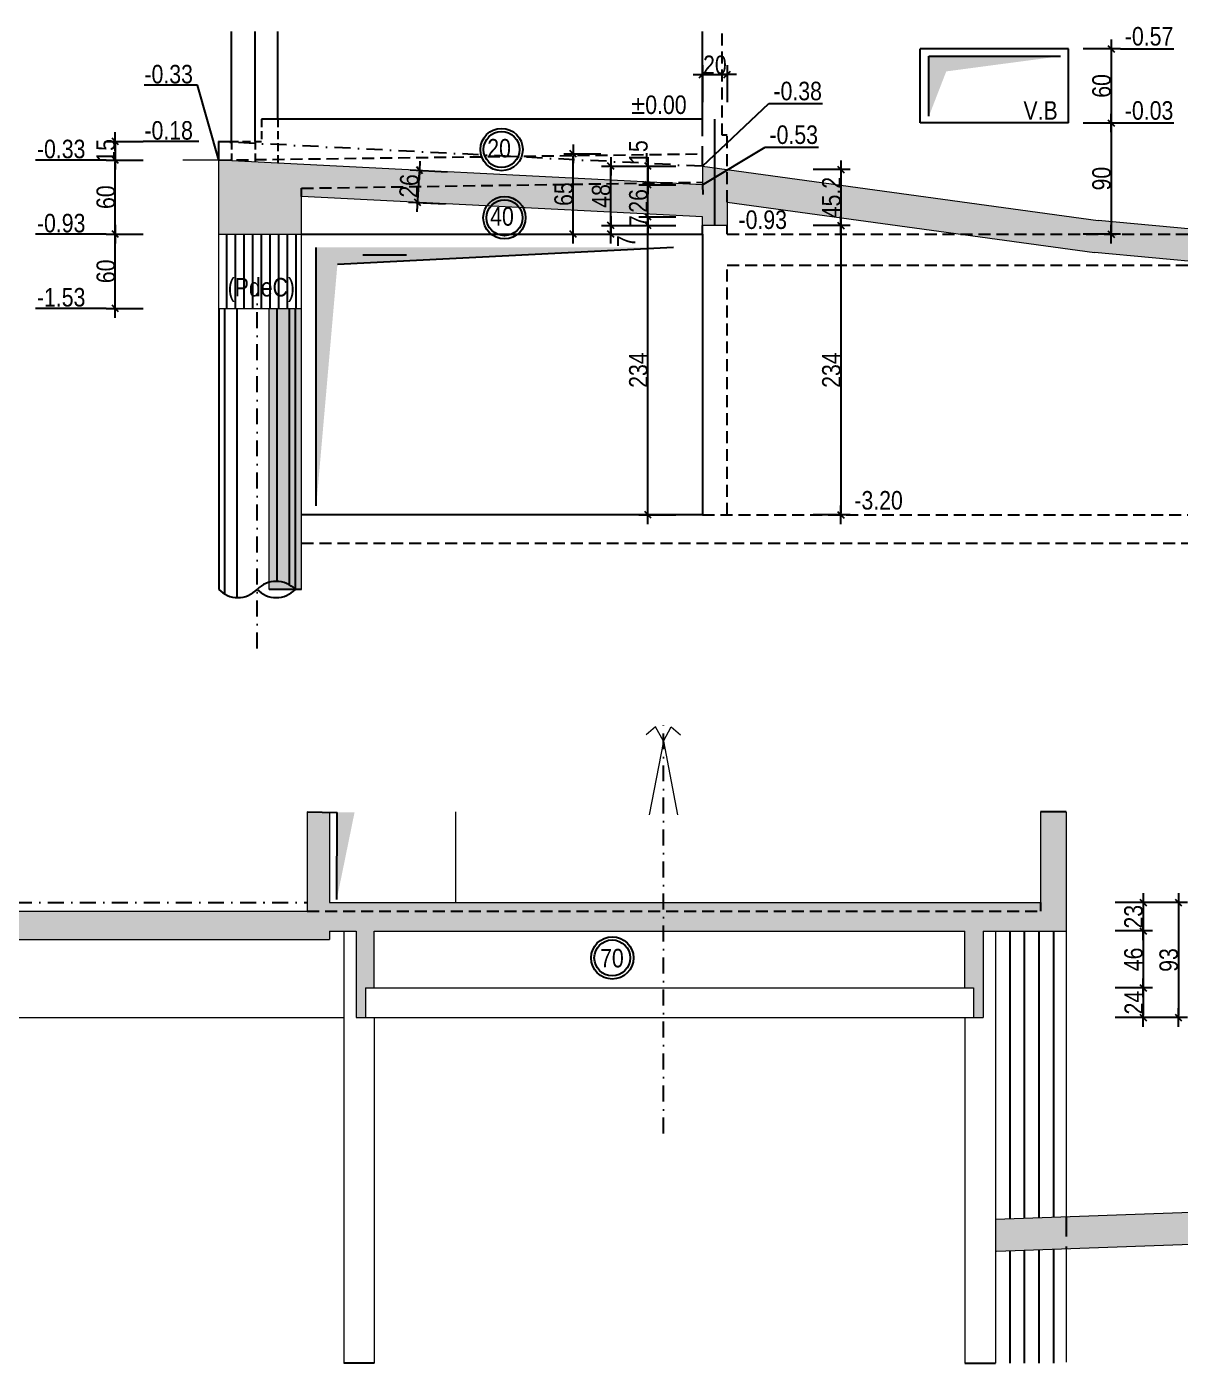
# Model space of a CAD drawing. Header units: centimetres. Extents: x 0 to 23018, y -29024 to -24812.
# Drawn here: x 19826 to 20758, y -26957 to -25875 of the extents above; entities that cross this region are included whole.
import ezdxf
from ezdxf.enums import TextEntityAlignment as Align

# ---------------------------------------------------------------- set-up
doc = ezdxf.new("R2010")
doc.units = ezdxf.units.CM
doc.header["$LTSCALE"] = 25.4
doc.header["$PDMODE"] = 1
doc.header["$PDSIZE"] = -2
doc.linetypes.add('CACHEX2', pattern=[19.05, 12.7, -6.35])
doc.linetypes.add('TIRETPTX2', pattern=[50.8, 25.4, -12.7, 0, -12.7])
for name, color, linetype in [('01_cote_gen', 4, 'Continuous'), ('01_linteaux', 2, 'Continuous'), ('01_murs_sup', 2, 'CACHEX2'), ('01_poch_BN', 9, 'Continuous'), ('01_poch_murs', 253, 'Continuous'), ('01_texte', 230, 'Continuous'), ('AA_COTES', 2, 'Continuous')]:
    doc.layers.add(name, color=color, linetype=linetype)
doc.layers.add('01_murs_coup', color=5, linetype='Continuous', lineweight=60)
doc.layers.add('01_PIEUX', color=5, linetype='Continuous', lineweight=60)
doc.styles.add('ARIAL NA', font='ARIALN.TTF')
doc.styles.add('STYLE2', font='ARIALN.TTF')
doc.dimstyles.new('JB50', dxfattribs={"dimscale": 0.1, "dimtxt": 150, "dimasz": 15, "dimexe": 0.1, "dimexo": 0.1, "dimgap": 0.09, "dimtad": 1, "dimdec": 1, "dimdsep": 46, "dimtxsty": 'STYLE2', "dimblk1": 'BOND_G', "dimblk2": 'BOND_D', "dimsah": 1, "dimcen": 1.5, "dimdle": 0.01, "dimse1": 1, "dimse2": 1, "dimclrd": 4, "dimclre": 2, "dimclrt": 6, "dimazin": 2, "dimtfac": 2.333333, "dimtdec": 1, "dimtix": 1, "dimtmove": 2, "dimatfit": 3, "dimldrblk": 'BOND_G', "dimfxl": 1, "dimtolj": 1, "dimtzin": 0, "dimarcsym": 0})

# ---------------------------------------------------------------- blocks, each defined once
blk = doc.blocks.new('BOND_G')
at = {"layer": 'AA_COTES', "color": 0}
for p, q in [((0, -5), (0, 15)), ((5, 0), (-5, 0)), ((1.77, 1.77), (-1.77, -1.77))]:
    blk.add_line(p, q, dxfattribs=at)
blk = doc.blocks.new('BOND_D')
at = {"layer": 'AA_COTES', "color": 0}
for p, q in [((5, 0), (-5, 0)), ((-1.77, -1.77), (1.77, 1.77)), ((0, 5), (0, -15))]:
    blk.add_line(p, q, dxfattribs=at)
blk = doc.blocks.new('*D54')
at = {"layer": '01_cote_gen', "color": 4, "lineweight": -2, "transparency": 16777216}
blk.add_line((19897.2, -26101.7), (19897.2, -26044.7), dxfattribs=at)
at = {"layer": 'Defpoints', "color": 0, "transparency": 16777216}
for p in [(19897.2, -26043.2), (19957.8, -26043.2), (19957.8, -26103.2)]:
    blk.add_point(p, dxfattribs=at)
at = {"layer": '01_cote_gen', "color": 4, "lineweight": -2, "transparency": 16777216, "xscale": 1.5, "yscale": 1.5, "zscale": 1.5}
for name, p, rotation in [('BOND_D', (19897.2, -26043.2), 90), ('BOND_G', (19897.2, -26103.2), 270)]:
    blk.add_blockref(name, p, dxfattribs=dict(at, rotation=rotation))
at = {"layer": '01_cote_gen', "color": 6, "transparency": 16777216, "insert": (19889.6, -26073.2), "char_height": 15, "attachment_point": 5, "rotation": 90, "style": 'STYLE2'}
blk.add_mtext('\\A1;60', dxfattribs=at)
blk = doc.blocks.new('*D55')
at = {"layer": '01_cote_gen', "color": 4, "lineweight": -2, "transparency": 16777216}
blk.add_line((19897.2, -26041.7), (19897.2, -25984.7), dxfattribs=at)
at = {"layer": 'Defpoints', "color": 0, "transparency": 16777216}
for p in [(19897.2, -25983.2), (19957.8, -25983.2), (19957.8, -26043.2)]:
    blk.add_point(p, dxfattribs=at)
at = {"layer": '01_cote_gen', "color": 4, "lineweight": -2, "transparency": 16777216, "xscale": 1.5, "yscale": 1.5, "zscale": 1.5}
for name, p, rotation in [('BOND_D', (19897.2, -25983.2), 90), ('BOND_G', (19897.2, -26043.2), 270)]:
    blk.add_blockref(name, p, dxfattribs=dict(at, rotation=rotation))
at = {"layer": '01_cote_gen', "color": 6, "transparency": 16777216, "insert": (19889.6, -26013.2), "char_height": 15, "attachment_point": 5, "rotation": 90, "style": 'STYLE2'}
blk.add_mtext('\\A1;60', dxfattribs=at)
blk = doc.blocks.new('*D56')
at = {"layer": '01_cote_gen', "color": 4, "lineweight": -2, "transparency": 16777216}
for p, q in [((19897.2, -25966.7), (19897.2, -25965.2)), ((19897.2, -25968.2), (19897.2, -25983.2)), ((19897.2, -25984.7), (19897.2, -25986.2))]:
    blk.add_line(p, q, dxfattribs=at)
at = {"layer": 'Defpoints', "color": 0, "transparency": 16777216}
for p in [(19957.8, -25968.2), (19897.2, -25983.2), (19957, -25983.2)]:
    blk.add_point(p, dxfattribs=at)
at = {"layer": '01_cote_gen', "color": 4, "lineweight": -2, "transparency": 16777216, "xscale": 1.5, "yscale": 1.5, "zscale": 1.5}
for name, p, rotation in [('BOND_G', (19897.2, -25968.2), 270), ('BOND_D', (19897.2, -25983.2), 90)]:
    blk.add_blockref(name, p, dxfattribs=dict(at, rotation=rotation))
at = {"layer": '01_cote_gen', "color": 6, "transparency": 16777216, "insert": (19889.6, -25975.7), "char_height": 15, "attachment_point": 5, "rotation": 90, "style": 'STYLE2'}
blk.add_mtext('\\A1;15', dxfattribs=at)
blk = doc.blocks.new('*D57')
at = {"layer": '01_cote_gen', "color": 4, "lineweight": -2, "transparency": 16777216}
blk.add_line((20484, -25992.4), (20484, -26034.6), dxfattribs=at)
at = {"layer": 'Defpoints', "color": 0, "transparency": 16777216}
for p in [(20392.1, -25990.9), (20392.1, -26036.1), (20484, -26036.1)]:
    blk.add_point(p, dxfattribs=at)
at = {"layer": '01_cote_gen', "color": 4, "lineweight": -2, "transparency": 16777216, "xscale": 1.5, "yscale": 1.5, "zscale": 1.5}
for name, p, rotation in [('BOND_G', (20484, -25990.9), 90), ('BOND_D', (20484, -26036.1), 270)]:
    blk.add_blockref(name, p, dxfattribs=dict(at, rotation=rotation))
at = {"layer": '01_cote_gen', "color": 6, "transparency": 16777216, "insert": (20476.4, -26013.5), "char_height": 15, "attachment_point": 5, "rotation": 90, "style": 'STYLE2'}
blk.add_mtext('\\A1;45.2', dxfattribs=at)
blk = doc.blocks.new('*D58')
at = {"layer": '01_cote_gen', "color": 4, "lineweight": -2, "transparency": 16777216}
blk.add_line((20484, -26037.6), (20484, -26268.7), dxfattribs=at)
at = {"layer": 'Defpoints', "color": 0, "transparency": 16777216}
for p in [(20472.2, -26036.1), (20456.1, -26270.2), (20484, -26270.2)]:
    blk.add_point(p, dxfattribs=at)
at = {"layer": '01_cote_gen', "color": 4, "lineweight": -2, "transparency": 16777216, "xscale": 1.5, "yscale": 1.5, "zscale": 1.5}
for name, p, rotation in [('BOND_G', (20484, -26036.1), 90), ('BOND_D', (20484, -26270.2), 270)]:
    blk.add_blockref(name, p, dxfattribs=dict(at, rotation=rotation))
at = {"layer": '01_cote_gen', "color": 6, "transparency": 16777216, "insert": (20476.4, -26153.1), "char_height": 15, "attachment_point": 5, "rotation": 90, "style": 'STYLE2'}
blk.add_mtext('\\A1;234', dxfattribs=at)
blk = doc.blocks.new('*D59')
at = {"layer": '01_cote_gen', "color": 4, "lineweight": -2, "transparency": 16777216}
blk.add_line((20328, -26268.7), (20328, -26037.6), dxfattribs=at)
at = {"layer": 'Defpoints', "color": 0, "transparency": 16777216}
for p in [(20328, -26036.1), (20382.1, -26036.1), (20372.1, -26270.2)]:
    blk.add_point(p, dxfattribs=at)
at = {"layer": '01_cote_gen', "color": 4, "lineweight": -2, "transparency": 16777216, "xscale": 1.5, "yscale": 1.5, "zscale": 1.5}
for name, p, rotation in [('BOND_D', (20328, -26036.1), 90), ('BOND_G', (20328, -26270.2), 270)]:
    blk.add_blockref(name, p, dxfattribs=dict(at, rotation=rotation))
at = {"layer": '01_cote_gen', "color": 6, "transparency": 16777216, "insert": (20320.3, -26153.1), "char_height": 15, "attachment_point": 5, "rotation": 90, "style": 'STYLE2'}
blk.add_mtext('\\A1;234', dxfattribs=at)
blk = doc.blocks.new('*D60')
at = {"layer": '01_cote_gen', "color": 4, "lineweight": -2, "transparency": 16777216}
blk.add_line((20328, -26027.7), (20328, -26004.8), dxfattribs=at)
at = {"layer": 'Defpoints', "color": 0, "transparency": 16777216}
for p in [(20328, -26003.3), (20373.4, -26003.3), (20372.1, -26029.2)]:
    blk.add_point(p, dxfattribs=at)
at = {"layer": '01_cote_gen', "color": 4, "lineweight": -2, "transparency": 16777216, "xscale": 1.5, "yscale": 1.5, "zscale": 1.5}
for name, p, rotation in [('BOND_D', (20328, -26003.3), 90), ('BOND_G', (20328, -26029.2), 270)]:
    blk.add_blockref(name, p, dxfattribs=dict(at, rotation=rotation))
at = {"layer": '01_cote_gen', "color": 6, "transparency": 16777216, "insert": (20320.3, -26016.2), "char_height": 15, "attachment_point": 5, "rotation": 90, "style": 'STYLE2'}
blk.add_mtext('\\A1;26', dxfattribs=at)
blk = doc.blocks.new('*D61')
at = {"layer": '01_cote_gen', "color": 4, "lineweight": -2, "transparency": 16777216}
blk.add_line((20328, -26001.7), (20328, -25989.7), dxfattribs=at)
at = {"layer": 'Defpoints', "color": 0, "transparency": 16777216}
for p in [(20328, -25988.2), (20372.9, -25988.2), (20372.1, -26003.2)]:
    blk.add_point(p, dxfattribs=at)
at = {"layer": '01_cote_gen', "color": 4, "lineweight": -2, "transparency": 16777216, "xscale": 1.5, "yscale": 1.5, "zscale": 1.5}
for name, p, rotation in [('BOND_D', (20328, -25988.2), 90), ('BOND_G', (20328, -26003.2), 270)]:
    blk.add_blockref(name, p, dxfattribs=dict(at, rotation=rotation))
at = {"layer": '01_cote_gen', "color": 6, "transparency": 16777216, "insert": (20320.3, -25976.7), "char_height": 15, "attachment_point": 5, "rotation": 90, "style": 'STYLE2'}
blk.add_mtext('\\A1;15', dxfattribs=at)
blk = doc.blocks.new('*D62')
at = {"layer": '01_cote_gen', "color": 4, "lineweight": -2, "transparency": 16777216}
for p, q in [((20328, -26027.7), (20328, -26026.2)), ((20328, -26029.2), (20328, -26036.1)), ((20328, -26037.6), (20328, -26039.1))]:
    blk.add_line(p, q, dxfattribs=at)
at = {"layer": 'Defpoints', "color": 0, "transparency": 16777216}
for p in [(20373.7, -26029.2), (20328, -26036.1), (20373.7, -26036.1)]:
    blk.add_point(p, dxfattribs=at)
at = {"layer": '01_cote_gen', "color": 4, "lineweight": -2, "transparency": 16777216, "xscale": 1.5, "yscale": 1.5, "zscale": 1.5}
for name, p, rotation in [('BOND_G', (20328, -26029.2), 270), ('BOND_D', (20328, -26036.1), 90)]:
    blk.add_blockref(name, p, dxfattribs=dict(at, rotation=rotation))
at = {"layer": '01_cote_gen', "color": 6, "transparency": 16777216, "insert": (20320.5, -26032.7), "char_height": 15, "attachment_point": 5, "rotation": 90, "style": 'STYLE2'}
blk.add_mtext('\\A1;7', dxfattribs=at)
blk = doc.blocks.new('*D63')
at = {"layer": '01_cote_gen', "color": 4, "lineweight": -2, "transparency": 16777216}
blk.add_line((20373.6, -25913.9), (20390.6, -25913.9), dxfattribs=at)
at = {"layer": 'Defpoints', "color": 0, "transparency": 16777216}
for p in [(20392.1, -25913.9), (20372.1, -25931.9), (20392.1, -25990.9)]:
    blk.add_point(p, dxfattribs=at)
at = {"layer": '01_cote_gen', "color": 4, "lineweight": -2, "transparency": 16777216, "xscale": 1.5, "yscale": 1.5, "zscale": 1.5, "rotation": 180}
blk.add_blockref('BOND_G', (20372.1, -25913.9), dxfattribs=at)
at = {"layer": '01_cote_gen', "color": 4, "lineweight": -2, "transparency": 16777216, "xscale": 1.5, "yscale": 1.5, "zscale": 1.5}
blk.add_blockref('BOND_D', (20392.1, -25913.9), dxfattribs=at)
at = {"layer": '01_cote_gen', "color": 6, "transparency": 16777216, "insert": (20382.1, -25906.2), "char_height": 15, "attachment_point": 5, "style": 'STYLE2'}
blk.add_mtext('\\A1;20', dxfattribs=at)
blk = doc.blocks.new('*D95')
at = {"layer": '01_cote_gen', "color": 4, "lineweight": -2, "transparency": 16777216}
blk.add_line((20756.9, -26585.3), (20756.9, -26675.3), dxfattribs=at)
at = {"layer": 'Defpoints', "color": 0, "transparency": 16777216}
for p in [(20558.4, -26583.8), (20555.1, -26676.8), (20756.9, -26676.8)]:
    blk.add_point(p, dxfattribs=at)
at = {"layer": '01_cote_gen', "color": 4, "lineweight": -2, "transparency": 16777216, "xscale": 1.5, "yscale": 1.5, "zscale": 1.5}
for name, p, rotation in [('BOND_G', (20756.9, -26583.8), 90), ('BOND_D', (20756.9, -26676.8), 270)]:
    blk.add_blockref(name, p, dxfattribs=dict(at, rotation=rotation))
at = {"layer": '01_cote_gen', "color": 6, "transparency": 16777216, "insert": (20749.2, -26630.3), "char_height": 15, "attachment_point": 5, "rotation": 90, "style": 'STYLE2'}
blk.add_mtext('\\A1;93', dxfattribs=at)
blk = doc.blocks.new('*D96')
at = {"layer": '01_cote_gen', "color": 4, "lineweight": -2, "transparency": 16777216}
blk.add_line((20728.4, -26585.3), (20728.4, -26605.3), dxfattribs=at)
at = {"layer": 'Defpoints', "color": 0, "transparency": 16777216}
for p in [(20554, -26583.8), (20554, -26606.8), (20728.4, -26606.8)]:
    blk.add_point(p, dxfattribs=at)
at = {"layer": '01_cote_gen', "color": 4, "lineweight": -2, "transparency": 16777216, "xscale": 1.5, "yscale": 1.5, "zscale": 1.5}
for name, p, rotation in [('BOND_G', (20728.4, -26583.8), 90), ('BOND_D', (20728.4, -26606.8), 270)]:
    blk.add_blockref(name, p, dxfattribs=dict(at, rotation=rotation))
at = {"layer": '01_cote_gen', "color": 6, "transparency": 16777216, "insert": (20720.7, -26595.3), "char_height": 15, "attachment_point": 5, "rotation": 90, "style": 'STYLE2'}
blk.add_mtext('\\A1;23', dxfattribs=at)
blk = doc.blocks.new('*D97')
at = {"layer": '01_cote_gen', "color": 4, "lineweight": -2, "transparency": 16777216}
blk.add_line((20728.4, -26608.3), (20728.4, -26651.3), dxfattribs=at)
at = {"layer": 'Defpoints', "color": 0, "transparency": 16777216}
for p in [(20562.5, -26606.8), (20562.5, -26652.8), (20728.4, -26652.8)]:
    blk.add_point(p, dxfattribs=at)
at = {"layer": '01_cote_gen', "color": 4, "lineweight": -2, "transparency": 16777216, "xscale": 1.5, "yscale": 1.5, "zscale": 1.5}
for name, p, rotation in [('BOND_G', (20728.4, -26606.8), 90), ('BOND_D', (20728.4, -26652.8), 270)]:
    blk.add_blockref(name, p, dxfattribs=dict(at, rotation=rotation))
at = {"layer": '01_cote_gen', "color": 6, "transparency": 16777216, "insert": (20720.7, -26629.8), "char_height": 15, "attachment_point": 5, "rotation": 90, "style": 'STYLE2'}
blk.add_mtext('\\A1;46', dxfattribs=at)
blk = doc.blocks.new('*D84')
at = {"layer": '01_cote_gen', "color": 4, "lineweight": -2, "transparency": 16777216}
blk.add_line((20728.4, -26654.3), (20728.4, -26675.3), dxfattribs=at)
at = {"layer": 'Defpoints', "color": 0, "transparency": 16777216}
for p in [(20557.5, -26652.8), (20561.3, -26676.8), (20728.4, -26676.8)]:
    blk.add_point(p, dxfattribs=at)
at = {"layer": '01_cote_gen', "color": 4, "lineweight": -2, "transparency": 16777216, "xscale": 1.5, "yscale": 1.5, "zscale": 1.5}
for name, p, rotation in [('BOND_G', (20728.4, -26652.8), 90), ('BOND_D', (20728.4, -26676.8), 270)]:
    blk.add_blockref(name, p, dxfattribs=dict(at, rotation=rotation))
at = {"layer": '01_cote_gen', "color": 6, "transparency": 16777216, "insert": (20720.8, -26664.8), "char_height": 15, "attachment_point": 5, "rotation": 90, "style": 'STYLE2'}
blk.add_mtext('\\A1;24', dxfattribs=at)
blk = doc.blocks.new('*D275')
at = {"layer": '01_poch_murs', "color": 4, "lineweight": -2, "transparency": 16777216}
blk.add_line((20702.5, -25894.7), (20702.5, -25951.7), dxfattribs=at)
at = {"layer": 'Defpoints', "color": 0, "transparency": 16777216}
for p in [(20668.1, -25893.2), (20668.1, -25953.2), (20702.5, -25953.2)]:
    blk.add_point(p, dxfattribs=at)
at = {"layer": '01_poch_murs', "color": 4, "lineweight": -2, "transparency": 16777216, "xscale": 1.5, "yscale": 1.5, "zscale": 1.5}
for name, p, rotation in [('BOND_G', (20702.5, -25893.2), 90), ('BOND_D', (20702.5, -25953.2), 270)]:
    blk.add_blockref(name, p, dxfattribs=dict(at, rotation=rotation))
at = {"layer": '01_poch_murs', "color": 6, "transparency": 16777216, "insert": (20694.9, -25923.2), "char_height": 15, "attachment_point": 5, "rotation": 90, "style": 'STYLE2'}
blk.add_mtext('\\A1;60', dxfattribs=at)
blk = doc.blocks.new('*D276')
at = {"layer": '01_poch_murs', "color": 4, "lineweight": -2, "transparency": 16777216}
blk.add_line((20702.5, -25954.7), (20702.5, -26041.7), dxfattribs=at)
at = {"layer": 'Defpoints', "color": 0, "transparency": 16777216}
for p in [(20680, -25953.2), (20680, -26043.2), (20702.5, -26043.2)]:
    blk.add_point(p, dxfattribs=at)
at = {"layer": '01_poch_murs', "color": 4, "lineweight": -2, "transparency": 16777216, "xscale": 1.5, "yscale": 1.5, "zscale": 1.5}
for name, p, rotation in [('BOND_G', (20702.5, -25953.2), 90), ('BOND_D', (20702.5, -26043.2), 270)]:
    blk.add_blockref(name, p, dxfattribs=dict(at, rotation=rotation))
at = {"layer": '01_poch_murs', "color": 6, "transparency": 16777216, "insert": (20694.9, -25998.2), "char_height": 15, "attachment_point": 5, "rotation": 90, "style": 'STYLE2'}
blk.add_mtext('\\A1;90', dxfattribs=at)
blk = doc.blocks.new('*D307')
at = {"layer": '01_cote_gen', "color": 4, "lineweight": -2, "transparency": 16777216}
blk.add_line((20267.5, -26041.7), (20267.5, -25979.7), dxfattribs=at)
at = {"layer": 'Defpoints', "color": 0, "transparency": 16777216}
for p in [(20267.5, -25978.2), (20344, -25978.2), (20344, -26043.2)]:
    blk.add_point(p, dxfattribs=at)
at = {"layer": '01_cote_gen', "color": 4, "lineweight": -2, "transparency": 16777216, "xscale": 1.5, "yscale": 1.5, "zscale": 1.5}
for name, p, rotation in [('BOND_D', (20267.5, -25978.2), 90), ('BOND_G', (20267.5, -26043.2), 270)]:
    blk.add_blockref(name, p, dxfattribs=dict(at, rotation=rotation))
at = {"layer": '01_cote_gen', "color": 6, "transparency": 16777216, "insert": (20259.9, -26010.7), "char_height": 15, "attachment_point": 5, "rotation": 90, "style": 'STYLE2'}
blk.add_mtext('\\A1;65', dxfattribs=at)
blk = doc.blocks.new('*D308')
at = {"layer": '01_cote_gen', "color": 4, "lineweight": -2, "transparency": 16777216}
blk.add_line((20297.9, -26034.6), (20297.9, -25989.7), dxfattribs=at)
at = {"layer": 'Defpoints', "color": 0, "transparency": 16777216}
for p in [(20297.9, -25988.2), (20335.5, -25988.2), (20335.5, -26036.1)]:
    blk.add_point(p, dxfattribs=at)
at = {"layer": '01_cote_gen', "color": 4, "lineweight": -2, "transparency": 16777216, "xscale": 1.5, "yscale": 1.5, "zscale": 1.5}
for name, p, rotation in [('BOND_D', (20297.9, -25988.2), 90), ('BOND_G', (20297.9, -26036.1), 270)]:
    blk.add_blockref(name, p, dxfattribs=dict(at, rotation=rotation))
at = {"layer": '01_cote_gen', "color": 6, "transparency": 16777216, "insert": (20290.2, -26012.2), "char_height": 15, "attachment_point": 5, "rotation": 90, "style": 'STYLE2'}
blk.add_mtext('\\A1;48', dxfattribs=at)
blk = doc.blocks.new('*D309')
at = {"layer": '01_cote_gen', "color": 4, "lineweight": -2, "transparency": 16777216}
blk.add_line((20297.9, -26041.7), (20297.9, -26037.6), dxfattribs=at)
at = {"layer": 'Defpoints', "color": 0, "transparency": 16777216}
for p in [(20297.9, -26036.1), (20309.3, -26036.1), (20312.4, -26043.2)]:
    blk.add_point(p, dxfattribs=at)
at = {"layer": '01_cote_gen', "color": 4, "lineweight": -2, "transparency": 16777216, "xscale": 1.5, "yscale": 1.5, "zscale": 1.5}
for name, p, rotation in [('BOND_D', (20297.9, -26036.1), 90), ('BOND_G', (20297.9, -26043.2), 270)]:
    blk.add_blockref(name, p, dxfattribs=dict(at, rotation=rotation))
at = {"layer": '01_cote_gen', "color": 6, "transparency": 16777216, "insert": (20310.4, -26048.9), "char_height": 15, "attachment_point": 5, "rotation": 90, "style": 'STYLE2'}
blk.add_mtext('\\A1;7', dxfattribs=at)
blk = doc.blocks.new('*D310')
at = {"layer": '01_cote_gen', "color": 4, "lineweight": -2, "transparency": 16777216}
blk.add_line((20141.9, -26016), (20143.1, -25993), dxfattribs=at)
at = {"layer": 'Defpoints', "color": 0, "transparency": 16777216}
for p in [(20143.2, -25991.5), (20145.3, -25991.6), (20144, -26017.6)]:
    blk.add_point(p, dxfattribs=at)
at = {"layer": '01_cote_gen', "color": 4, "lineweight": -2, "transparency": 16777216, "xscale": 1.5, "yscale": 1.5, "zscale": 1.5}
for name, p, rotation in [('BOND_D', (20143.2, -25991.5), 87.07392737669133), ('BOND_G', (20141.8, -26017.5), 267.0739273766913)]:
    blk.add_blockref(name, p, dxfattribs=dict(at, rotation=rotation))
at = {"layer": '01_cote_gen', "color": 6, "transparency": 16777216, "insert": (20134.8, -26004.1), "char_height": 15, "attachment_point": 5, "rotation": 87.0739, "style": 'STYLE2'}
blk.add_mtext('\\A1;26', dxfattribs=at)

msp = doc.modelspace()

# ---------------------------------------------------------------- hatches: boundary and pattern name
at = {"layer": '01_poch_BN'}
h = msp.add_hatch(color=256, dxfattribs=at)
h.dxf.hatch_style = 1
h.paths.add_polyline_path([(20818.85, -26043.67), (20692.11, -26032.17), (20372.11, -25988.17), (20372.11, -26003.19), (19980.83, -25983.19), (19980.83, -26043.17), (20047.83, -26043.17), (20047.83, -26012.65), (20372.11, -26029.23), (20372.11, -26036.12), (20392.11, -26036.12), (20392.11, -26017.16), (20689.16, -26058.01), (20816.38, -26069.55), (20986.57, -26086.58), (20986.57, -26060.45)])
h = msp.add_hatch(color=256, dxfattribs=at)
h.dxf.hatch_style = 1
h.paths.add_polyline_path([(20047.83, -26103.17), (20021.51, -26103.17), (20021.51, -26330.56), (20047.83, -26330.56)])
h = msp.add_hatch(color=256, dxfattribs=at)
h.dxf.hatch_style = 1
h.paths.add_polyline_path([(19484.25, -26613.85), (20070.41, -26613.85), (20070.41, -26606.85), (20091.9, -26606.85), (20091.9, -26676.85), (20099.59, -26676.85), (20099.59, -26652.85), (20106.59, -26652.85), (20106.59, -26606.85), (20584.29, -26606.85), (20584.29, -26652.85), (20591.29, -26652.85), (20591.29, -26676.85), (20598.98, -26676.85), (20598.98, -26606.85), (20666.09, -26606.85), (20666.09, -26510.57), (20645.44, -26510.57), (20645.44, -26583.85), (20070.41, -26583.85), (20070.41, -26510.86), (20052.41, -26510.57), (20052.41, -26590.85), (19350.45, -26590.85), (19350.45, -26510.57), (19333.99, -26510.57), (19333.99, -26676.85), (19350.45, -26676.85), (19350.45, -26613.85), (19415.46, -26613.85), (19415.46, -26676.85), (19484.25, -26676.85)])
h.paths.add_polyline_path([(21395.45, -26511.27), (21379.45, -26511.27), (21379.45, -26591.55), (21214.45, -26590.85), (21214.45, -26510.57), (21194.45, -26510.57), (21194.45, -26956.48), (21214.45, -26955.37), (21214.45, -26610.85), (21395.45, -26611.55)])
h.paths.add_polyline_path([(21194.45, -26844.98), (21194.45, -26818.96), (20608.98, -26839.85), (20608.98, -26865.86)])
h.paths.add_polyline_path([(21800.52, -26590.85), (21403.45, -26590.85), (21403.45, -26610.85), (21800.52, -26610.85)])
h.paths.add_polyline_path([(21770.45, -26910.85), (21336.45, -26910.85), (21336.45, -26930.85), (21770.45, -26930.85)])

# ---------------------------------------------------------------- linework, layer by layer
at = {"layer": '01_cote_gen'}
msp.add_line((20382.11, -26036.12), (20382.11, -25950.17), dxfattribs=at)
at = {"layer": '01_linteaux'}
for p, q in [((19991.24, -25968.17), (19991.24, -25879.17)), ((20010.4, -25968.17), (20010.4, -25879.17)), ((20028.72, -25950.17), (20028.72, -25879.17)), ((20372.11, -25950.17), (20372.11, -25879.17)), ((20372.11, -25950.17), (20015.55, -25950.17)), ((19980.83, -25968.17), (19991.24, -25968.17)), ((19980.83, -25983.19), (19980.83, -25968.17)), ((20047.83, -26043.17), (20372.11, -26043.17)), ((20372.11, -26043.17), (20372.11, -26270.17)), ((19980.83, -26103.17), (19980.83, -26330.56)), ((20042.83, -26330.56), (20042.83, -26103.17)), ((20372.11, -26270.17), (20047.83, -26270.17))]:
    msp.add_line(p, q, dxfattribs=at)
at = {"layer": '01_linteaux', "linetype": 'TIRETPTX2', "ltscale": 0.02}
for p, q in [((20371.98, -25988.17), (19980.8, -25968.17)), ((20011.83, -26378.28), (20011.83, -26091.14)), ((20340.44, -26770.73), (20340.44, -26438.7)), ((19350.45, -26583.85), (20052.41, -26583.85))]:
    msp.add_line(p, q, dxfattribs=at)
at = {"layer": '01_linteaux'}
for centre, start, end in [((20027.33, -26345.63), 44.19387, 135.80613), ((19996.33, -26315.49), 224.19387, 315.80613), ((20027.33, -26315.49), 224.19387, 315.80613)]:
    msp.add_arc(centre, 21.62, start, end, dxfattribs=at)
at = {"layer": '01_murs_coup', "linetype": 'Continuous', "lineweight": 5}
for p, q in [((19980.83, -25983.19), (19951.95, -25983.19)), ((19980.83, -26103.17), (19980.83, -25983.19)), ((20372.11, -26003.19), (19980.83, -25983.19)), ((20372.11, -25988.17), (20692.11, -26032.17)), ((20372.11, -25988.17), (20372.11, -26003.19)), ((20047.83, -26330.56), (20047.83, -26012.65)), ((20372.11, -26029.23), (20047.83, -26012.65)), ((20392.11, -26017.16), (20689.16, -26058.01)), ((20392.11, -26017.16), (20392.11, -26036.12)), ((20372.11, -26036.12), (20372.11, -26029.23)), ((20818.85, -26043.67), (20692.11, -26032.17)), ((19980.83, -26043.17), (20047.83, -26043.17)), ((20392.11, -26036.12), (20372.11, -26036.12)), ((20816.38, -26069.55), (20689.16, -26058.01)), ((19980.83, -26103.17), (20047.83, -26103.17)), ((20021.51, -26330.56), (20021.51, -26103.17)), ((20052.41, -26510.57), (20052.41, -26590.85)), ((20070.41, -26510.57), (20070.41, -26583.85)), ((20645.44, -26510.57), (20645.44, -26583.85)), ((20666.09, -26510.57), (20666.09, -26606.85)), ((20070.41, -26583.85), (20645.44, -26583.85)), ((19350.45, -26590.85), (20052.41, -26590.85)), ((20070.41, -26606.85), (20070.41, -26613.85)), ((20070.41, -26606.85), (20091.9, -26606.85)), ((20081.9, -26606.85), (20081.9, -26956.48)), ((20091.9, -26606.85), (20091.9, -26676.85)), ((20106.59, -26606.85), (20584.29, -26606.85)), ((20106.59, -26652.85), (20106.59, -26606.85)), ((20584.29, -26652.85), (20584.29, -26606.85)), ((20598.98, -26606.85), (20598.98, -26676.85)), ((20598.98, -26606.85), (20666.09, -26606.85)), ((20608.98, -26606.85), (20608.98, -26956.48)), ((19484.25, -26613.85), (20070.41, -26613.85)), ((20099.59, -26652.85), (20099.59, -26676.85)), ((20099.59, -26652.85), (20591.29, -26652.85)), ((20591.29, -26652.85), (20591.29, -26676.85)), ((20091.9, -26676.85), (20598.98, -26676.85)), ((20106.59, -26676.85), (20106.59, -26956.48)), ((20584.29, -26676.85), (20584.29, -26956.48)), ((20608.98, -26839.85), (21194.45, -26818.96)), ((20609.9, -26865.83), (21194.45, -26844.98))]:
    msp.add_line(p, q, dxfattribs=at)
at = {"layer": '01_murs_sup', "ltscale": 0.03}
for p, q in [((20388.11, -25963.17), (20388.11, -25879.17)), ((20392.11, -25963.17), (20388.11, -25963.17)), ((20392.11, -26017.16), (20392.11, -25963.17)), ((19980.83, -25983.17), (20372.11, -25978.17)), ((20047.83, -26005.95), (20372.11, -26001.17)), ((20372.11, -26003.19), (20372.23, -26011.16)), ((20047.83, -26012.65), (20047.83, -26005.95)), ((20392.11, -26043.17), (20392.11, -26036.12)), ((20392.11, -26043.17), (20829.16, -26043.17)), ((20392.11, -26068.17), (20829.16, -26068.17)), ((20392.11, -26270.17), (20392.11, -26068.17)), ((20372.11, -26270.17), (21038.42, -26270.17)), ((20047.83, -26293.17), (21038.42, -26293.17)), ((20645.44, -26583.85), (20645.44, -26590.85)), ((20052.41, -26590.85), (20645.44, -26590.85))]:
    msp.add_line(p, q, dxfattribs=at)
at = {"layer": '01_murs_sup', "ltscale": 0.02}
for p, q in [((20015.55, -25950.17), (20015.55, -25968.17)), ((20028.72, -25950.17), (20028.72, -25985.64)), ((19980.83, -25968.17), (20015.55, -25968.17)), ((19991.24, -25968.17), (19991.24, -25983.73)), ((20010.4, -25968.17), (20010.4, -25984.71))]:
    msp.add_line(p, q, dxfattribs=at)
at = {"layer": '01_murs_sup', "ltscale": 0.05}
for p, q in [((20372.11, -25988.17), (20372.11, -25950.17)), ((20372.11, -26043.17), (20372.11, -26036.12)), ((20666.09, -26837.81), (20666.09, -26863.83))]:
    msp.add_line(p, q, dxfattribs=at)
at = {"layer": '01_murs_sup', "ltscale": 200}
msp.add_line((20097.51, -26059.78), (20132.84, -26059.78), dxfattribs=at)
at = {"layer": '01_PIEUX', "color": 2, "linetype": 'Continuous', "lineweight": 5}
for p, q in [((20334.16, -26441.65), (20326.49, -26448.18)), ((20340.44, -26453.18), (20334.16, -26441.65)), ((20340.44, -26453.18), (20346.72, -26441.65)), ((20346.72, -26441.65), (20354.39, -26448.18)), ((20340.44, -26453.18), (20329.03, -26512.75)), ((20340.44, -26453.18), (20351.85, -26512.75)), ((20172.41, -26510.57), (20172.41, -26583.85)), ((20666.09, -26606.85), (20666.09, -26837.81)), ((19484.25, -26676.85), (20081.9, -26676.85)), ((20666.09, -26863.83), (20666.09, -26955.57))]:
    msp.add_line(p, q, dxfattribs=at)
at = {"layer": '01_poch_BN'}
for p, q in [((20047.83, -26330.56), (20021.51, -26330.56)), ((20052.41, -26510.57), (20076.66, -26510.96)), ((20666.09, -26510.57), (20645.44, -26510.57)), ((20106.59, -26956.48), (20081.9, -26956.48)), ((20584.29, -26956.48), (20608.98, -26956.48))]:
    msp.add_line(p, q, dxfattribs=at)
at = {"layer": '01_poch_murs', "ltscale": 3}
for p, q in [((20555.2, -25947.65), (20555.2, -25899.18)), ((20555.2, -25899.18), (20661.49, -25899.18)), ((20059.73, -26262.99), (20059.73, -26053.83)), ((20348.59, -26053.83), (20076.82, -26067.76)), ((20076.3, -26581.36), (20076.66, -26510.96))]:
    msp.add_line(p, q, dxfattribs=at)
at = {"layer": '01_poch_murs'}
for p, q in [((19987.45, -26103.17), (19987.45, -26043.17)), ((19994.45, -26103.17), (19994.45, -26043.17)), ((20001.45, -26103.17), (20001.45, -26043.17)), ((20008.45, -26103.17), (20008.45, -26043.17)), ((20015.45, -26103.17), (20015.45, -26043.17)), ((20022.45, -26103.17), (20022.45, -26043.17)), ((20029.45, -26103.17), (20029.45, -26043.17)), ((20036.45, -26103.17), (20036.45, -26043.17)), ((20043.45, -26103.17), (20043.45, -26043.17)), ((19985.83, -26334.39), (19985.83, -26103.17)), ((19995.83, -26337.1), (19995.83, -26103.17)), ((20027.83, -26103.17), (20027.83, -26324.02)), ((20037.83, -26103.17), (20037.83, -26326.73)), ((20620.77, -26839.43), (20620.77, -26606.85)), ((20632.55, -26839.01), (20632.55, -26606.85)), ((20644.34, -26838.59), (20644.34, -26606.85)), ((20656.13, -26838.17), (20656.13, -26606.85)), ((20620.77, -26956.53), (20620.77, -26865.44)), ((20632.55, -26956.53), (20632.55, -26865.02)), ((20644.34, -26956.53), (20644.34, -26864.6)), ((20656.13, -26956.53), (20656.13, -26864.18))]:
    msp.add_line(p, q, dxfattribs=at)
at = {"layer": '01_poch_murs', "ltscale": 3}
for points in [[(20555.2, -25947.65), (20555.2, -25899.18), (20569.22, -25911.45)], [(20555.2, -25899.18), (20661.49, -25899.18), (20569.22, -25911.45)], [(20059.73, -26262.99), (20059.73, -26053.83), (20076.82, -26067.76)], [(20059.73, -26053.83), (20348.59, -26053.83), (20076.82, -26067.76)], [(20076.3, -26581.36), (20076.66, -26510.96), (20090.68, -26510.96)]]:
    msp.add_solid(points, dxfattribs=at)
at = {"layer": '01_texte'}
for p, q in [((20548.11, -25953.17), (20548.11, -25893.17)), ((20668.11, -25893.17), (20548.11, -25893.17)), ((20668.11, -25953.17), (20668.11, -25893.17)), ((20710.04, -25893.17), (20753.34, -25893.17)), ((19963.62, -25922.67), (19920.64, -25922.67)), ((19980.83, -25983.19), (19963.62, -25922.67)), ((20372.11, -25988.17), (20425.86, -25937.44)), ((20425.86, -25937.44), (20469.16, -25937.44)), ((20668.11, -25953.17), (20548.11, -25953.17)), ((20710.04, -25953.17), (20753.34, -25953.17)), ((19964.81, -25968.17), (19919.73, -25968.17)), ((20372.11, -26003.19), (20422.66, -25972.76)), ((20422.66, -25972.76), (20465.96, -25972.76)), ((19889.73, -25983.21), (19832.79, -25983.21)), ((19889.73, -26043.18), (19832.79, -26043.18)), ((19889.73, -26103.17), (19832.79, -26103.17))]:
    msp.add_line(p, q, dxfattribs=at)
for centre, radius in [((20209.59, -25974.66), 17.12), ((20209.59, -25974.66), 14.53), ((20211.95, -26029.82), 17.12), ((20211.95, -26029.82), 14.53), ((20299.13, -26628.62), 17.12), ((20299.13, -26628.62), 14.53)]:
    msp.add_circle(centre, radius, dxfattribs=at)

# ---------------------------------------------------------------- texts
at = {"layer": '01_texte', "style": 'ARIAL NA'}
for s, p in [('-0.57', (20733.25, -25895.04)), ('-0.33', (19940.38, -25925.67)), ('-0.38', (20449.08, -25939.31)), ('%%P0.00', (20336.76, -25950.41)), ('V.B', (20645.49, -25955.04)), ('-0.03', (20733.25, -25955.04)), ('-0.18', (19940.38, -25971.17)), ('-0.53', (20445.88, -25974.64)), ('-0.33', (19853.44, -25986.21)), ('-0.93', (20420.82, -26043.41)), ('-0.93', (19853.44, -26046.18)), ('(PdeC)', (20015.31, -26098.04)), ('-1.53', (19853.44, -26106.17)), ('-3.20', (20514.49, -26270.41))]:
    msp.add_text(s, height=15, dxfattribs=at).set_placement(p, align=Align.BOTTOM_CENTER)
for s, p in [('20', (20198.03, -25981.11)), ('40', (20200.38, -26036.27)), ('70', (20289.27, -26636.29))]:
    msp.add_text(s, height=15, dxfattribs=at).set_placement(p)

# ---------------------------------------------------------------- dimensions: what is measured, and where the dimension line sits
at = {"layer": '01_cote_gen'}
dim = msp.add_linear_dim(base=(20392.11, -25913.87), p1=(20372.11, -25931.91), p2=(20392.11, -25990.92), dimstyle='JB50', dxfattribs=at)
dim.commit()
dim.dimension.update_dxf_attribs({"geometry": '*D63', "text_midpoint": (20382.11, -25906.21)})
for base, p1, p2, picture, middle in [((19897.23, -25983.15), (19957.81, -25968.17), (19957.04, -25983.15), '*D56', (19889.56, -25975.66)), ((20267.53, -25978.17), (20344.04, -26043.17), (20344.04, -25978.17), '*D307', (20259.87, -26010.67)), ((19897.23, -25983.19), (19957.83, -26043.17), (19957.83, -25983.19), '*D55', (19889.56, -26013.18)), ((20484.03, -26036.12), (20392.11, -25990.92), (20392.11, -26036.12), '*D57', (20476.36, -26013.52)), ((20328.01, -26003.26), (20372.11, -26029.23), (20373.44, -26003.26), '*D60', (20320.34, -26016.24)), ((20328.0121, -26036.1222), (20372.1105, -26270.166), (20382.1105, -26036.1222), '*D59', (20320.3445, -26153.1441)), ((20484.0291, -26270.166), (20472.2493, -26036.1222), (20456.1436, -26270.166), '*D58', (20476.3615, -26153.1441)), ((19897.23, -26043.18), (19957.83, -26103.17), (19957.83, -26043.18), '*D54', (19889.56, -26073.17)), ((20728.37, -26606.85), (20553.96, -26583.85), (20553.96, -26606.85), '*D96', (20720.7, -26595.35)), ((20756.9, -26676.85), (20558.37, -26583.85), (20555.12, -26676.85), '*D95', (20749.23, -26630.35)), ((20728.37, -26652.85), (20562.49, -26606.85), (20562.49, -26652.85), '*D97', (20720.7, -26629.85)), ((20728.37, -26676.85), (20557.49, -26652.85), (20561.31, -26676.85), '*D84', (20720.83, -26664.85))]:
    dim = msp.add_linear_dim(base=base, p1=p1, p2=p2, angle=90, dimstyle='JB50', dxfattribs=at)
    dim.commit()
    dim.dimension.update_dxf_attribs({"geometry": picture, "text_midpoint": middle})
for base, p1, p2, picture, middle in [((20328.01, -25988.21), (20372.11, -26003.19), (20372.88, -25988.21), '*D61', (20320.34, -25976.66)), ((20297.8748, -26036.1222), (20312.3725, -26043.166), (20309.2879, -26036.1222), '*D309', (20310.4159, -26048.8925))]:
    dim = msp.add_linear_dim(base=base, p1=p1, p2=p2, angle=90, dimstyle='JB50', dxfattribs=at)
    dim.commit()
    dim.dimension.update_dxf_attribs({"geometry": picture, "text_midpoint": middle, "dimtype": 160})
for base, p1, p2, text, picture, middle in [((20297.87, -25988.21), (20335.51, -26036.12), (20335.51, -25988.21), '48', '*D308', (20290.21, -26012.17)), ((20328.01, -26036.12), (20373.72, -26029.22), (20373.72, -26036.12), '7', '*D62', (20320.5, -26032.67))]:
    dim = msp.add_linear_dim(base=base, p1=p1, p2=p2, angle=90, text=text, dimstyle='JB50', dxfattribs=at)
    dim.commit()
    dim.dimension.update_dxf_attribs({"geometry": picture, "text_midpoint": middle})
dim = msp.add_aligned_dim(p1=(20143.97, -26017.57), p2=(20145.3, -25991.6), distance=2.14, dimstyle='JB50', dxfattribs=at)
dim.commit()
dim.dimension.update_dxf_attribs({"geometry": '*D310', "text_midpoint": (20134.84, -26004.08)})
at = {"layer": '01_poch_murs'}
for base, p1, p2, picture, middle in [((20702.54, -25953.17), (20668.11, -25893.17), (20668.11, -25953.17), '*D275', (20694.87, -25923.17)), ((20702.54, -26043.17), (20680.04, -25953.17), (20680.04, -26043.17), '*D276', (20694.87, -25998.17))]:
    dim = msp.add_linear_dim(base=base, p1=p1, p2=p2, angle=90, dimstyle='JB50', dxfattribs=at)
    dim.commit()
    dim.dimension.update_dxf_attribs({"geometry": picture, "text_midpoint": middle})

doc.saveas('drawing.dxf')
